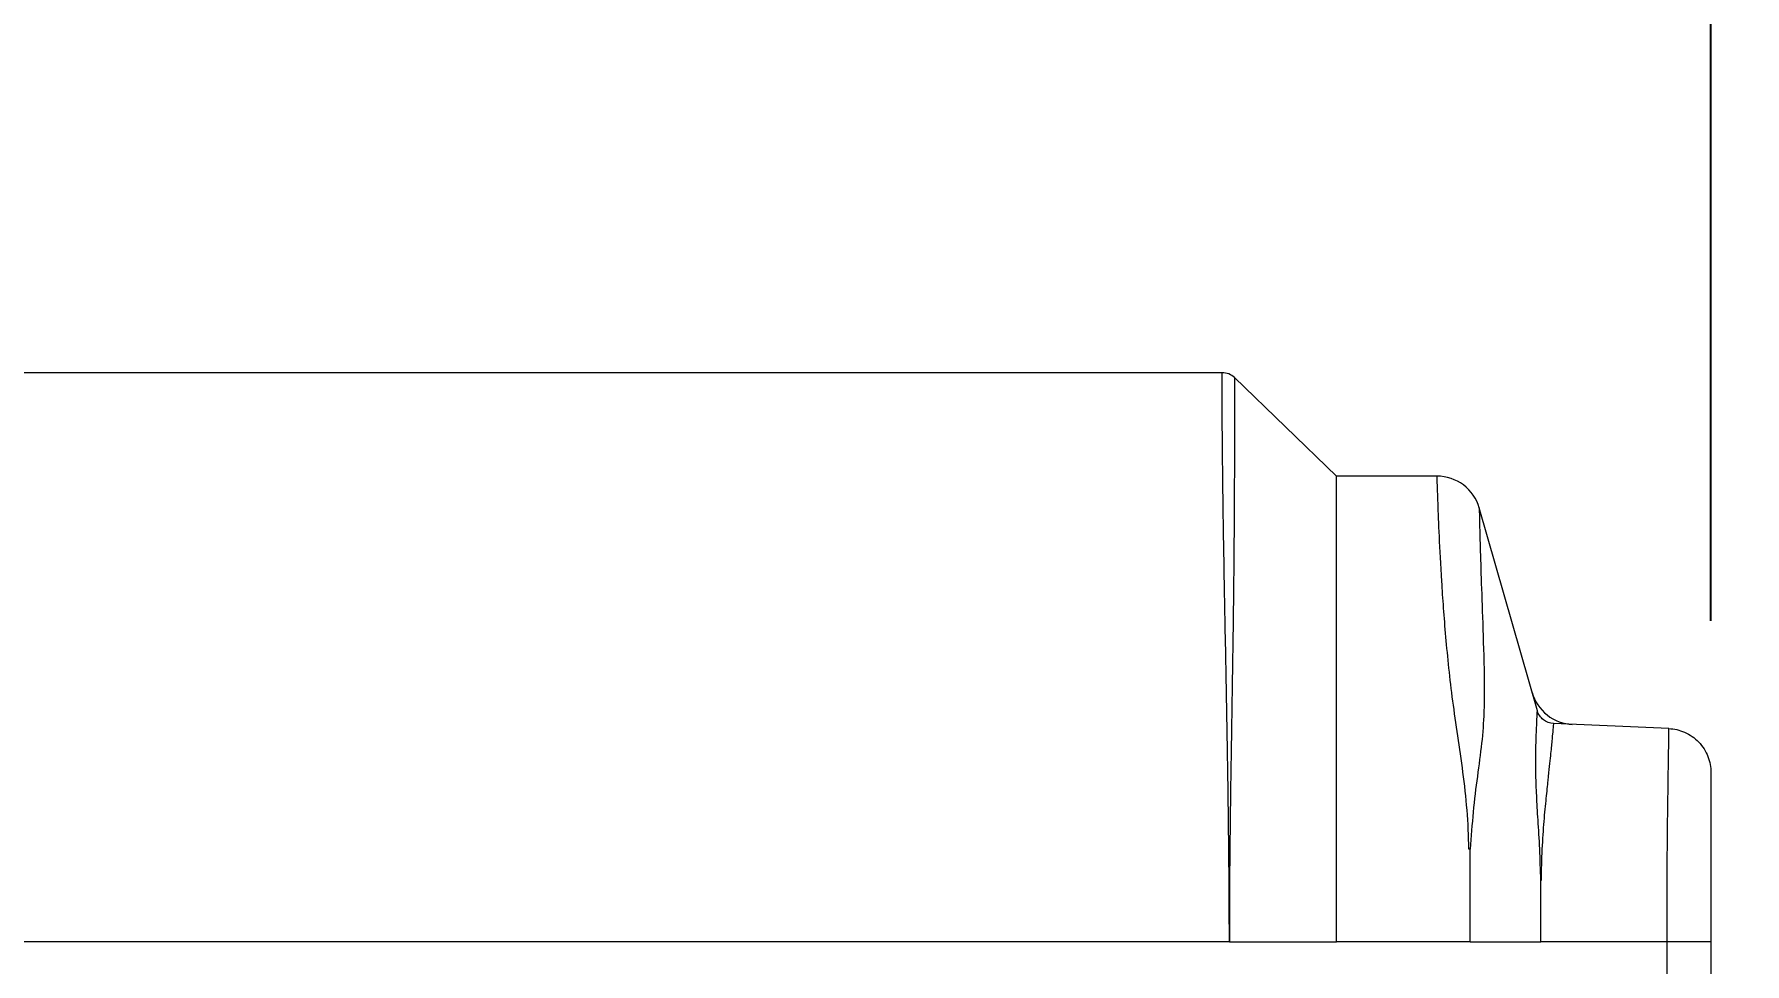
# Model space of a CAD drawing. Extents: x 222 to 1672, y 144 to 807.
# Drawn here: x 1409.29 to 1428.83, y 476.33 to 486.94 of the extents above; entities that cross this region are included whole.
import ezdxf

# ---------------------------------------------------------------- set-up
doc = ezdxf.new("R2010")
doc.units = 0
doc.header["$LTSCALE"] = 2
doc.header["$MEASUREMENT"] = 0
doc.layers.get('0').update_dxf_attribs({"linetype": 'CONTINUOUS'})
doc.layers.get('DEFPOINTS').update_dxf_attribs({"linetype": 'CONTINUOUS'})
doc.layers.add('DIM', color=7, linetype='CONTINUOUS')
doc.styles.get("Standard").update_dxf_attribs({"font": 'TIMES.TTF'})
doc.dimstyles.new('ISO-25', dxfattribs={"dimscale": 2, "dimtxt": 4, "dimasz": 2.5, "dimexe": 1.25, "dimexo": 0.625, "dimtad": 0, "dimdec": 4, "dimdsep": 46, "dimtxsty": 'Standard', "dimcen": 2.5, "dimadec": 0, "dimazin": 0, "dimtfac": 1, "dimtdec": 4, "dimtmove": 0, "dimatfit": 3, "dimfxl": 0, "dimtolj": 1, "dimtzin": 0, "dimarcsym": 0})

# ---------------------------------------------------------------- blocks, each defined once
blk = doc.blocks.new('*D209')
at = {"layer": 'DEFPOINTS', "color": 0}
for p in [(1401.442, 498.063), (1401.442, 478.992), (1428.442, 478.992)]:
    blk.add_point(p, dxfattribs=at)
at = {"layer": 'DIM', "color": 0, "lineweight": -2}
for p, q in [((1401.442, 480.242), (1401.442, 500.563)), ((1428.442, 480.242), (1428.442, 500.563)), ((1423.442, 498.063), (1406.442, 498.063))]:
    blk.add_line(p, q, dxfattribs=at)
at = {"layer": 'DIM', "color": 0}
for points in [[(1406.442, 498.897), (1406.442, 497.23), (1401.442, 498.063)], [(1423.442, 497.23), (1423.442, 498.897), (1428.442, 498.063)]]:
    blk.add_solid(points, dxfattribs=at)
at = {"layer": 'DIM', "color": 0, "insert": (1414.942, 504.49), "char_height": 8, "attachment_point": 5}
blk.add_mtext('\\A1;27mm [1.06"]', dxfattribs=at)

msp = doc.modelspace()

# ---------------------------------------------------------------- linework, layer by layer
at = {"linetype": 'Continuous', "lineweight": 5}
for p, q in [((1422.86111, 483.07686), (1407.02272, 483.07686)), ((1424.16569, 481.89507), (1423.00004, 483.02073)), ((1425.31513, 481.89507), (1424.16569, 481.89507)), ((1426.46033, 479.21528), (1425.79577, 481.53289)), ((1427.96372, 479.01298), (1426.64386, 479.0706)), ((1425.69191, 477.63575), (1425.67628, 477.63584)), ((1426.50341, 477.27747), (1426.50001, 477.27749)), ((1422.94191, 476.57686), (1406.94191, 476.57686)), ((1422.94191, 476.57686), (1424.16569, 476.57686)), ((1425.69191, 476.57686), (1424.16569, 476.57686)), ((1425.69191, 476.57686), (1426.50001, 476.57686)), ((1427.94191, 476.57686), (1426.50001, 476.57686)), ((1428.44191, 476.57686), (1427.94191, 476.57686)), ((1427.94191, 380.57686), (1427.94191, 476.57686)), ((1428.44191, 476.57686), (1428.44191, 380.57686))]:
    msp.add_line(p, q, dxfattribs=at)
for points, knots in [([(1422.94191, 476.57686), (1422.94176, 476.69427), (1422.94145, 476.93652), (1422.93915, 477.31019), (1422.9352, 477.74027), (1422.92861, 478.25148), (1422.9167, 479.0221), (1422.89828, 480.00167), (1422.88098, 480.91294), (1422.87026, 481.56337), (1422.86502, 482.03797), (1422.8619, 482.39073), (1422.85898, 482.61967), (1422.86019, 482.82359), (1422.86063, 482.93163), (1422.86097, 482.99316), (1422.86101, 483.01223), (1422.86106, 483.03422), (1422.86108, 483.05571), (1422.8611, 483.07322), (1422.8611, 483.07557), (1422.86111, 483.07686)], [0, 0, 0, 0, 0.03665758, 0.07563307, 0.11672255, 0.17117676, 0.23597611, 0.36011116, 0.4861572, 0.54883192, 0.61370832, 0.69629979, 0.74184824, 0.77558871, 0.87075785, 0.87946032, 0.89286953, 0.91122511, 0.93486854, 0.96426016, 1, 1, 1, 1]), ([(1423.00004, 483.02073), (1423.00004, 483.01985), (1423.00006, 483.01808), (1423.00015, 483.00296), (1423.00034, 482.97752), (1423.00049, 482.94019), (1423.00103, 482.89573), (1423.00039, 482.8254), (1422.99951, 482.69586), (1423, 482.41155), (1422.99931, 481.88949), (1422.99498, 481.1041), (1422.98335, 480.05847), (1422.96792, 479.08511), (1422.95465, 478.25339), (1422.9476, 477.68033), (1422.9429, 477.13095), (1422.94223, 476.75704), (1422.94191, 476.57686)], [0, 0, 0, 0, 0.02952148, 0.05904511, 0.08855028, 0.11802791, 0.14748184, 0.16649539, 0.22088304, 0.29391325, 0.39285928, 0.51131467, 0.61775545, 0.76241678, 0.82713473, 0.88249141, 0.94337408, 1, 1, 1, 1]), ([(1424.16569, 479.23597), (1424.16569, 479.64708), (1424.16569, 480.21033), (1424.16569, 480.82294), (1424.16569, 481.33579), (1424.16569, 481.77579), (1424.16569, 481.89507), (1424.16569, 481.89507)], [0, 0, 0, 0, 0.170475924, 0.255713886, 0.340951848, 0.511427772, 0.681903696, 0.681903696, 0.681903696, 0.681903696]), ([(1425.67628, 477.63584), (1425.67708, 477.7862), (1425.66861, 477.93512), (1425.64545, 478.22828), (1425.6293, 478.37199), (1425.57343, 478.79535), (1425.52863, 479.0689), (1425.46133, 479.58482), (1425.43599, 479.82857), (1425.39574, 480.28673), (1425.3807, 480.5016), (1425.35709, 480.88477), (1425.3484, 481.05543), (1425.33456, 481.35448), (1425.32942, 481.48282), (1425.32172, 481.68672), (1425.31918, 481.76393), (1425.31589, 481.8683), (1425.31513, 481.89507), (1425.31513, 481.89507)], [0, 0, 0, 0, 0.0625, 0.0625, 0.125, 0.125, 0.25, 0.25, 0.375, 0.375, 0.5, 0.5, 0.625, 0.625, 0.75, 0.75, 0.875, 0.875, 1, 1, 1, 1]), ([(1425.79576, 481.53289), (1425.7661, 481.63635), (1425.702, 481.72962), (1425.53009, 481.85916), (1425.42276, 481.89507), (1425.31513, 481.89507)], [0, 0, 0, 0, 0.5, 0.5, 1, 1, 1, 1]), ([(1425.79576, 481.53289), (1425.79576, 481.53289), (1425.7963, 481.50768), (1425.79854, 481.40985), (1425.80029, 481.33754), (1425.80543, 481.14727), (1425.80876, 481.02814), (1425.81721, 480.75194), (1425.82242, 480.59452), (1425.83455, 480.24415), (1425.84173, 480.05027), (1425.85278, 479.64053), (1425.85768, 479.4243), (1425.84476, 479.08309), (1425.83635, 478.96588), (1425.80998, 478.72309), (1425.7922, 478.59778), (1425.75711, 478.33563), (1425.74027, 478.19924), (1425.71348, 477.9208), (1425.70431, 477.77819), (1425.69191, 477.6357)], [0, 0, 0, 0, 0.125, 0.125, 0.25, 0.25, 0.375, 0.375, 0.5, 0.5, 0.625, 0.625, 0.75, 0.75, 0.8125, 0.8125, 0.875, 0.875, 0.9375, 0.9375, 1, 1, 1, 1]), ([(1426.4008, 479.42289), (1426.42764, 479.32928), (1426.48746, 479.2346), (1426.65631, 479.10149), (1426.76234, 479.06543), (1426.85962, 479.06118)], [0, 0, 0, 0, 0.5, 0.5, 1, 1, 1, 1]), ([(1426.50001, 477.2775), (1426.49663, 477.4015), (1426.49157, 477.52287), (1426.4827, 477.75442), (1426.47464, 477.86452), (1426.46181, 478.06719), (1426.45649, 478.16161), (1426.44817, 478.33135), (1426.44555, 478.40671), (1426.44247, 478.542), (1426.44201, 478.60194), (1426.44248, 478.70703), (1426.44322, 478.75273), (1426.44559, 478.87472), (1426.44768, 478.93637), (1426.45362, 479.08545), (1426.45629, 479.13778), (1426.45976, 479.20357), (1426.46033, 479.21528), (1426.46033, 479.21528)], [0, 0, 0, 0, 0.0625, 0.0625, 0.125, 0.125, 0.1875, 0.1875, 0.25, 0.25, 0.3125, 0.3125, 0.375, 0.375, 0.5, 0.5, 0.75, 0.75, 1, 1, 1, 1]), ([(1426.64386, 479.0706), (1426.6023, 479.07242), (1426.56143, 479.08759), (1426.49609, 479.1391), (1426.47179, 479.1753), (1426.46033, 479.21528)], [0, 0, 0, 0, 0.5, 0.5, 1, 1, 1, 1]), ([(1426.64386, 479.0706), (1426.64386, 479.0706), (1426.64308, 479.06023), (1426.63784, 479.00238), (1426.63394, 478.95633), (1426.62143, 478.8262), (1426.61632, 478.7725), (1426.60203, 478.63061), (1426.59241, 478.54178), (1426.57337, 478.36159), (1426.56614, 478.29401), (1426.55025, 478.13814), (1426.54109, 478.0497), (1426.52537, 477.8558), (1426.51889, 477.74827), (1426.50618, 477.52044), (1426.50392, 477.40008), (1426.50341, 477.27747)], [0, 0, 0, 0, 0.25, 0.25, 0.5, 0.5, 0.625, 0.625, 0.75, 0.75, 0.8125, 0.8125, 0.875, 0.875, 0.9375, 0.9375, 1, 1, 1, 1]), ([(1427.94191, 476.57686), (1427.94191, 476.85322), (1427.94216, 477.13367), (1427.94415, 477.52769), (1427.94512, 477.65642), (1427.94744, 477.89058), (1427.94876, 477.99665), (1427.95255, 478.27941), (1427.95463, 478.41397), (1427.95772, 478.62136), (1427.95883, 478.69559), (1427.96148, 478.87147), (1427.96237, 478.92883), (1427.96351, 479.00087), (1427.96372, 479.01297), (1427.96372, 479.01297)], [0, 0, 0, 0, 0.125, 0.125, 0.1875, 0.1875, 0.25, 0.25, 0.375, 0.375, 0.5, 0.5, 0.75, 0.75, 1, 1, 1, 1]), ([(1427.96372, 479.01297), (1428.02129, 479.01046), (1428.0827, 478.99751), (1428.20064, 478.94611), (1428.25682, 478.90754), (1428.34937, 478.81087), (1428.38545, 478.75306), (1428.43165, 478.63299), (1428.44191, 478.57108), (1428.44191, 478.51345)], [0, 0, 0, 0, 0.25, 0.25, 0.5, 0.5, 0.75, 0.75, 1, 1, 1, 1]), ([(1428.44191, 478.51345), (1428.44191, 478.51345), (1428.44191, 478.50378), (1428.44191, 478.44891), (1428.44191, 478.40513), (1428.44191, 478.27893), (1428.44191, 478.22641), (1428.44191, 478.11845), (1428.44191, 478.07759), (1428.44191, 477.98082), (1428.44191, 477.92448), (1428.44191, 477.78995), (1428.44191, 477.70979), (1428.44191, 477.52206), (1428.44191, 477.4123), (1428.44191, 477.18321), (1428.44191, 477.06299), (1428.44191, 476.82064), (1428.44191, 476.69889), (1428.44191, 476.57686)], [0, 0, 0, 0, 0.25, 0.25, 0.5, 0.5, 0.625, 0.625, 0.6875, 0.6875, 0.75, 0.75, 0.8125, 0.8125, 0.875, 0.875, 0.9375, 0.9375, 1, 1, 1, 1]), ([(1426.50001, 476.57686), (1426.50001, 476.71559), (1426.50001, 476.95075), (1426.50001, 477.18355), (1426.50001, 477.2775)], [0, 0, 0, 0, 0.0625, 0.105878392, 0.105878392, 0.105878392, 0.105878392])]:
    msp.add_open_spline(points, degree=3, knots=knots, dxfattribs=at)
for points in [[(1423.00004, 483.02073), (1422.96411, 483.05543), (1422.91105, 483.07686), (1422.86111, 483.07686)], [(1424.16569, 476.57686), (1424.16569, 476.81422), (1424.16569, 477.28933), (1424.16569, 477.98323), (1424.16569, 478.64029), (1424.16569, 479.04419), (1424.16569, 479.23597)], [(1425.69191, 476.57686), (1425.69191, 476.9322), (1425.69191, 477.28753), (1425.69191, 477.63575)]]:
    msp.add_open_spline(points, degree=3, dxfattribs=at)

# ---------------------------------------------------------------- dimensions: what is measured, and where the dimension line sits
at = {"layer": 'DIM'}
dim = msp.add_linear_dim(base=(1401.4419, 498.06324), p1=(1428.44192, 478.99209), p2=(1401.4419, 478.99209), dimstyle='ISO-25', override={"dimtad": 1, "dimpost": 'mm'}, dxfattribs=at)
dim.commit()
dim.dimension.update_dxf_attribs({"geometry": '*D209', "text_midpoint": (1414.94191, 498.06324), "dimtype": 160})

doc.saveas('drawing.dxf')
